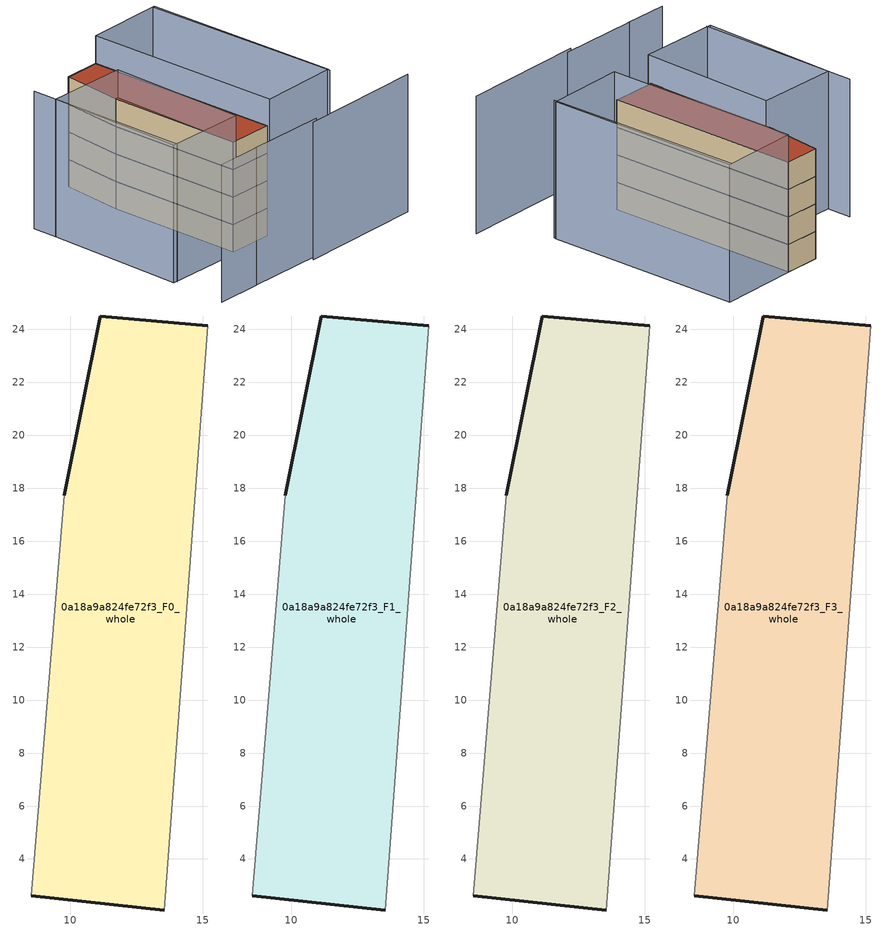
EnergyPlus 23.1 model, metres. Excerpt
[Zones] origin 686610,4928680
0a18a9a824fe72f3_F0_whole
 floor ground (EU_floor_Construction): 13.55,2.07 15.2,24.13 11.14,24.5 9.78,17.73 8.52,2.6 z0
 wall outside (EU_wall_Construction): 13.55,2.07 8.52,2.6 / 9.78,17.73 11.14,24.5 15.2,24.13 z0:3
 wall adiabatic (EU_wall_Construction): 8.52,2.6 9.78,17.73 / 15.2,24.13 13.55,2.07 z0:3
0a18a9a824fe72f3_F1_whole
 floor to 0a18a9a824fe72f3_F0_whole (EU_floor_Construction): 13.55,2.07 15.2,24.13 11.14,24.5 9.78,17.73 8.52,2.6 z3
 wall outside (EU_wall_Construction): 13.55,2.07 8.52,2.6 / 9.78,17.73 11.14,24.5 15.2,24.13 z3:6
 wall adiabatic (EU_wall_Construction): 8.52,2.6 9.78,17.73 / 15.2,24.13 13.55,2.07 z3:6
0a18a9a824fe72f3_F2_whole
 floor to 0a18a9a824fe72f3_F1_whole (EU_floor_Construction): 13.55,2.07 15.2,24.13 11.14,24.5 9.78,17.73 8.52,2.6 z6
 wall outside (EU_wall_Construction): 13.55,2.07 8.52,2.6 / 9.78,17.73 11.14,24.5 15.2,24.13 z6:9
 wall adiabatic (EU_wall_Construction): 8.52,2.6 9.78,17.73 / 15.2,24.13 13.55,2.07 z6:9
0a18a9a824fe72f3_F3_whole
 floor to 0a18a9a824fe72f3_F2_whole (EU_floor_Construction): 13.55,2.07 15.2,24.13 11.14,24.5 9.78,17.73 8.52,2.6 z9
 wall outside (EU_wall_Construction): 13.55,2.07 8.52,2.6 / 9.78,17.73 11.14,24.5 15.2,24.13 z9:12
 wall adiabatic (EU_wall_Construction): 8.52,2.6 9.78,17.73 / 15.2,24.13 13.55,2.07 z9:12
 roof outside (EU_roof_Construction): 15.2,24.13 13.55,2.07 8.52,2.6 9.78,17.73 11.14,24.5 z12
shading: -1.36,-3.13 3.73,-3.64 / 3.51,-3.6 12.69,-4.49 / 11.75,-4.76 26.09,-5.95 / 22.29,0.82 23.84,23.33 / 1.41,21.66 -0.12,3.16 / -0.54,3.28 1.17,18.83 / 1.17,18.83 10.2,17.84 / 10.2,17.84 8.49,2.28 / 8.49,2.28 -0.54,3.28 / 13.53,1.81 15.2,24.13 / 15.2,24.13 24.13,23.47 / 24.13,23.47 22.46,1.14 / 22.46,1.14 13.53,1.81 z0:15
[Building]
EU S2 Campaign: North Axis=0; Terrain=City; Solar Distribution=FullExterior
[Site:Location]
Bologna: Latitude=44.5; Longitude=11.25; Time Zone=1; Elevation=37
[SizingPeriod:WeatherFileDays]
AnnualSizingPeriod: Begin Month=1; Begin Day of Month=1; End Month=12; End Day of Month=31; Day of Week for Start Day=Monday; Use Weather File Daylight Saving Period=No; Use Weather File Rain and Snow Indicators=No
[MATERIAL]
EU_InternalMass_Material: Roughness=MediumRough; Thickness=0.1; Conductivity=1; Density=1800; Specific Heat=900; Thermal Absorptance=0.9; Solar Absorptance=0.7; Visible Absorptance=0.7
[MATERIAL:NOMASS] Roughness=MediumRough; Thermal Absorptance=0.9; Solar Absorptance=0.7; Visible Absorptance=0.7
Name | Thermal Resistance
EU_wall_NoMass | 0.937881
EU_roof_NoMass | 0.548572
EU_floor_NoMass | 0.71348
[CONSTRUCTION]
EU_wall_Construction: EU_wall_NoMass
EU_roof_Construction: EU_roof_NoMass
EU_floor_Construction: EU_floor_NoMass
EU_InternalMass_Construction: EU_InternalMass_Material
[ZONE] Type=1; Multiplier=1; Ceiling Height=autocalculate; Volume=320.649; Floor Area=autocalculate; Part of Total Floor Area=Yes
0a18a9a824fe72f3_F0_whole; 0a18a9a824fe72f3_F1_whole; 0a18a9a824fe72f3_F2_whole; 0a18a9a824fe72f3_F3_whole
[INTERNALMASS] Construction=EU_InternalMass_Construction; Surface Area=103.855
Name | Zone or ZoneList
0a18a9a824fe72f3_F0_whole_EU_InternalMass | 0a18a9a824fe72f3_F0_whole
0a18a9a824fe72f3_F1_whole_EU_InternalMass | 0a18a9a824fe72f3_F1_whole
0a18a9a824fe72f3_F2_whole_EU_InternalMass | 0a18a9a824fe72f3_F2_whole
0a18a9a824fe72f3_F3_whole_EU_InternalMass | 0a18a9a824fe72f3_F3_whole
[OTHEREQUIPMENT] Fuel Type=Electricity; Design Level Calculation Method=Watts/Area; Power per Zone Floor Area=1; Fraction Latent=0; Fraction Radiant=0; Fraction Lost=0; Carbon Dioxide Generation Rate=0; EndUse Subcategory=EU_Step8_InternalGains
Name | Zone or ZoneList or Space or SpaceList | Schedule
EU_Step8_InternalGain_0a18a9a824fe72f3_F0_whole_f000 | 0a18a9a824fe72f3_F0_whole | EU_Step8_GainSchedule_0a18a9a824fe72f3_F0_whole_f000
EU_Step8_InternalGain_0a18a9a824fe72f3_F1_whole_f000 | 0a18a9a824fe72f3_F1_whole | EU_Step8_GainSchedule_0a18a9a824fe72f3_F1_whole_f000
EU_Step8_InternalGain_0a18a9a824fe72f3_F2_whole_f000 | 0a18a9a824fe72f3_F2_whole | EU_Step8_GainSchedule_0a18a9a824fe72f3_F2_whole_f000
EU_Step8_InternalGain_0a18a9a824fe72f3_F3_whole_f000 | 0a18a9a824fe72f3_F3_whole | EU_Step8_GainSchedule_0a18a9a824fe72f3_F3_whole_f000
[ZONEVENTILATION:DESIGNFLOWRATE] Schedule=EU_AlwaysOn; Design Flow Rate Calculation Method=AirChanges/Hour; Air Changes per Hour=0.687892; Ventilation Type=Natural; Fan Pressure Rise=0; Fan Total Efficiency=1; Constant Term Coefficient=1; Temperature Term Coefficient=0; Velocity Term Coefficient=0; Velocity Squared Term Coefficient=0; Minimum Indoor Temperature=-100; Maximum Indoor Temperature=100; Delta Temperature=-100; Minimum Outdoor Temperature=-100; Maximum Outdoor Temperature=100; Maximum Wind Speed=40
Name | Zone or ZoneList or Space or SpaceList
EU_ConstantAir_0a18a9a824fe72f3_F0_whole | 0a18a9a824fe72f3_F0_whole
EU_ConstantAir_0a18a9a824fe72f3_F1_whole | 0a18a9a824fe72f3_F1_whole
EU_ConstantAir_0a18a9a824fe72f3_F2_whole | 0a18a9a824fe72f3_F2_whole
EU_ConstantAir_0a18a9a824fe72f3_F3_whole | 0a18a9a824fe72f3_F3_whole
[HVACTEMPLATE:THERMOSTAT] Constant Heating Setpoint=20; Constant Cooling Setpoint=50
EU_HeatOnly_0a18a9a824fe72f3_F0_whole; EU_HeatOnly_0a18a9a824fe72f3_F1_whole; EU_HeatOnly_0a18a9a824fe72f3_F2_whole; EU_HeatOnly_0a18a9a824fe72f3_F3_whole
[HVACTEMPLATE:ZONE:IDEALLOADSAIRSYSTEM] System Availability Schedule=EU_AlwaysOn; Maximum Heating Supply Air Temperature=50; Minimum Cooling Supply Air Temperature=13; Maximum Heating Supply Air Humidity Ratio=0.0156; Minimum Cooling Supply Air Humidity Ratio=0.0077; Heating Limit=NoLimit; Cooling Limit=NoLimit; Heating Availability Schedule=EU_AlwaysOn; Cooling Availability Schedule=EU_CoolingOff; Dehumidification Control Type=ConstantSensibleHeatRatio; Cooling Sensible Heat Ratio=0.7; Dehumidification Setpoint=60; Humidification Control Type=None; Humidification Setpoint=30; Outdoor Air Method=None; Outdoor Air Flow Rate per Person=0.00944; Outdoor Air Flow Rate per Zone Floor Area=0; Outdoor Air Flow Rate per Zone=0; Demand Controlled Ventilation Type=None; Outdoor Air Economizer Type=NoEconomizer; Heat Recovery Type=None; Sensible Heat Recovery Effectiveness=0.7; Latent Heat Recovery Effectiveness=0.65
Name | Template Thermostat
0a18a9a824fe72f3_F0_whole | EU_HeatOnly_0a18a9a824fe72f3_F0_whole
0a18a9a824fe72f3_F1_whole | EU_HeatOnly_0a18a9a824fe72f3_F1_whole
0a18a9a824fe72f3_F2_whole | EU_HeatOnly_0a18a9a824fe72f3_F2_whole
0a18a9a824fe72f3_F3_whole | EU_HeatOnly_0a18a9a824fe72f3_F3_whole
[SIZING:ZONE] Zone Cooling Design Supply Air Temperature Input Method=SupplyAirTemperature; Zone Cooling Design Supply Air Temperature=13; Zone Heating Design Supply Air Temperature Input Method=SupplyAirTemperature; Zone Heating Design Supply Air Temperature=50; Zone Cooling Design Supply Air Humidity Ratio=0.008; Zone Heating Design Supply Air Humidity Ratio=0.008; Cooling Design Air Flow Method=DesignDay; Cooling Design Air Flow Rate=0; Cooling Minimum Air Flow per Zone Floor Area=0.000762; Cooling Minimum Air Flow=0; Cooling Minimum Air Flow Fraction=0.2; Heating Design Air Flow Method=DesignDay; Heating Design Air Flow Rate=0; Heating Maximum Air Flow per Zone Floor Area=0.002032; Heating Maximum Air Flow=0.141576; Heating Maximum Air Flow Fraction=0.3; Account for Dedicated Outdoor Air System=No; Dedicated Outdoor Air System Control Strategy=NeutralSupplyAir; Dedicated Outdoor Air Low Setpoint Temperature for Design=autosize; Dedicated Outdoor Air High Setpoint Temperature for Design=autosize; Zone Load Sizing Method=Sensible Load Only No Latent Load; Zone Latent Cooling Design Supply Air Humidity Ratio Input Method=HumidityRatioDifference; Zone Cooling Design Supply Air Humidity Ratio Difference=0.005; Zone Latent Heating Design Supply Air Humidity Ratio Input Method=HumidityRatioDifference; Zone Humidification Design Supply Air Humidity Ratio Difference=0.005
0a18a9a824fe72f3_F0_whole; 0a18a9a824fe72f3_F1_whole; 0a18a9a824fe72f3_F2_whole; 0a18a9a824fe72f3_F3_whole
[SCHEDULE:CONSTANT]
Name | Hourly Value
EU_AlwaysOn | 1
EU_CoolingOff | 0
[SCHEDULE:FILE] Column Number=1; Rows to Skip at Top=0; Number of Hours of Data=8760; Column Separator=Comma; Interpolate to Timestep=No; Minutes per Item=60; Adjust Schedule for Daylight Savings=Yes
Name | File
EU_Step8_GainSchedule_0a18a9a824fe72f3_F0_whole_f000 | ../../schedules/0a18a9a824fe72f3/0a18a9a824fe72f3_F0_whole_f000_gain.csv
EU_Step8_GainSchedule_0a18a9a824fe72f3_F1_whole_f000 | ../../schedules/0a18a9a824fe72f3/0a18a9a824fe72f3_F1_whole_f000_gain.csv
EU_Step8_GainSchedule_0a18a9a824fe72f3_F2_whole_f000 | ../../schedules/0a18a9a824fe72f3/0a18a9a824fe72f3_F2_whole_f000_gain.csv
EU_Step8_GainSchedule_0a18a9a824fe72f3_F3_whole_f000 | ../../schedules/0a18a9a824fe72f3/0a18a9a824fe72f3_F3_whole_f000_gain.csv
